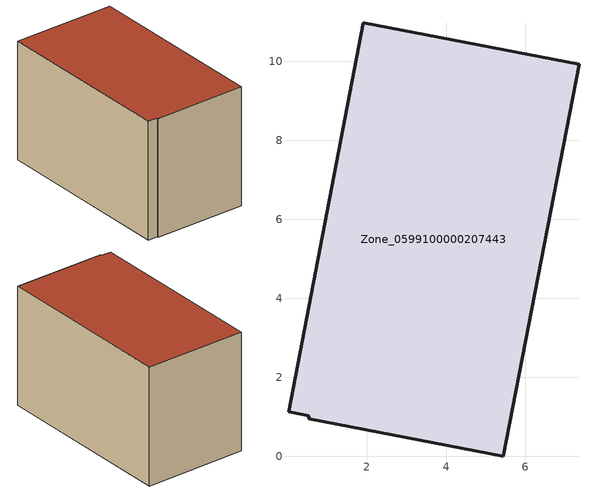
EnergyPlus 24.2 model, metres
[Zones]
Zone_0599100000207443
 floor ground (C_G): 0.52,1.02 0.01,1.13 1.91,10.97 7.37,9.92 5.45,0 0.53,0.95 z0
 wall outside (C_F): 5.45,0 7.37,9.92 1.91,10.97 0.01,1.13 0.52,1.02 0.53,0.95 5.45,0 z0:6.43
 roof outside (C_R): 0.53,0.95 5.45,0 7.37,9.92 1.91,10.97 0.01,1.13 0.52,1.02 z6.43
[BUILDING]
Pand.0599100000207443: North Axis=0; Terrain=City; Loads Convergence Tolerance Value=0.04; Temperature Convergence Tolerance Value=0.4; Solar Distribution=FullExterior; Maximum Number of Warmup Days=25; Minimum Number of Warmup Days=1
[Site:Location]
Rotterdam.The.Hague.AP_ZH_NLD Design_Conditions: Latitude=51.96; Longitude=4.45; Time Zone=1; Elevation=-4.5
[SITE:GROUNDTEMPERATURE:BUILDINGSURFACE]
18, 18, 18, 18, 18, 18, 18, 18, 18, 18, 18, 18
[MATERIAL] Thermal Absorptance=0.9; Solar Absorptance=0.7; Visible Absorptance=0.7
Name | Roughness | Thickness | Conductivity | Density | Specific Heat
G.TI.1992-2005 | MediumSmooth | 0.15 | 0.06 | 540 | 1210
F.TI.1992-2005 | Rough | 0.3 | 0.12 | 1920 | 840
R.TI.1992-2005 | MediumRough | 0.2 | 0.08 | 1500 | 1000
[CONSTRUCTION]
C_G: G.TI.1992-2005
C_F: F.TI.1992-2005
C_R: R.TI.1992-2005
[ZONE]
Zone_0599100000207443: Type=1; Multiplier=1; Ceiling Height=Autocalculate; Volume=Autocalculate; Floor Area=autocalculate; Part of Total Floor Area=Yes
[ZONEINFILTRATION:DESIGNFLOWRATE]
Infil_Zone_0599100000207443: Zone or ZoneList or Space or SpaceList=Zone_0599100000207443; Schedule=AlwaysOn; Design Flow Rate Calculation Method=Flow/Area; Flow Rate per Floor Area=0.0015; Constant Term Coefficient=1; Temperature Term Coefficient=0; Velocity Term Coefficient=0; Velocity Squared Term Coefficient=0
[HVACTEMPLATE:ZONE:IDEALLOADSAIRSYSTEM]
Zone_0599100000207443: Maximum Heating Supply Air Temperature=50; Minimum Cooling Supply Air Temperature=13; Maximum Heating Supply Air Humidity Ratio=0.0156; Minimum Cooling Supply Air Humidity Ratio=0.0077; Heating Limit=NoLimit; Cooling Limit=NoLimit; Dehumidification Control Type=ConstantSensibleHeatRatio; Cooling Sensible Heat Ratio=0.7; Dehumidification Setpoint=60; Humidification Control Type=None; Humidification Setpoint=30; Outdoor Air Method=None; Outdoor Air Flow Rate per Person=0.00944; Outdoor Air Flow Rate per Zone Floor Area=0; Outdoor Air Flow Rate per Zone=0; Demand Controlled Ventilation Type=None; Outdoor Air Economizer Type=NoEconomizer; Heat Recovery Type=None; Sensible Heat Recovery Effectiveness=0.7; Latent Heat Recovery Effectiveness=0.65
[ZONECONTROL:THERMOSTAT]
ThermostatControl_Zone_0599100000207443: Zone or ZoneList=Zone_0599100000207443; Control Type Schedule=DualSetpointControlType; Control 1=Thermostat_Zone_0599100000207443; Temperature Difference Between Cutout And Setpoint=0
[THERMOSTATSETPOINT:DUALSETPOINT]
Thermostat_Zone_0599100000207443: Heating Setpoint Temperature Schedule=HeatingSetpoint_Zone_0599100000207443; Cooling Setpoint Temperature Schedule=CoolingSetpoint_Zone_0599100000207443
[SCHEDULE:COMPACT]
HeatingSetpoint_Zone_0599100000207443: Through: 12/31, For: AllDays, Until: 24:00, 21
CoolingSetpoint_Zone_0599100000207443: Through: 12/31, For: AllDays, Until: 24:00, 24
DualSetpointControlType: Through: 12/31, For: AllDays, Until: 24:00, 4
AlwaysOn: Through: 12/31, For: AllDays, Until: 24:00, 1
